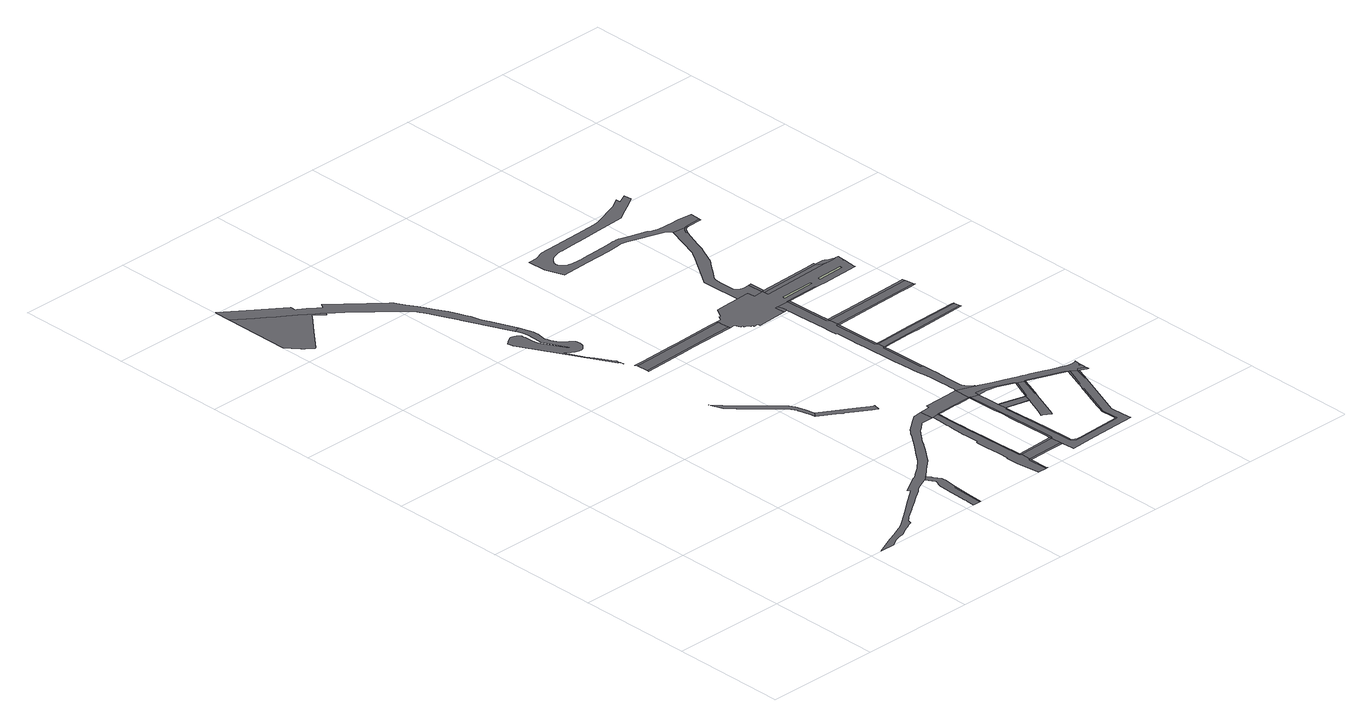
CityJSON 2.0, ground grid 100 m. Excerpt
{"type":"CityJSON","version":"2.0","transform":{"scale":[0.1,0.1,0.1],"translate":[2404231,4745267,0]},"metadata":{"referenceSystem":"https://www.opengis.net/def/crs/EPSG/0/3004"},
"CityObjects":{
"road1":{"type":"Road","attributes":{"QUARTIERE":2,"SZO_NEW":9,"class":"Section"},"geometry":[{"type":"MultiSurface","lod":"2","boundaries":[[[0,1,2,3,4,5,6,7,8,9,10,11,12,13,14,15,16,17,18,19,20,21,22,23,24,25,26,27,28,29,30,31,32,33,34,35,36,37,38,39,40,41,42,43,44,45,46,47,48,49,50,51,52,53,54,55,56,57,58,59,60,61,62,63,64,65,66,67,68,69,70,71,72,73,74,75,76,77,78,79,80,81,82]]],"semantics":{"surfaces":[{"type":"TrafficArea","Shape_Leng":434.96,"Shape_Area":1339.46,"function":"1","usage":"2"}],"values":[0]}}]},
"road2":{"type":"Road","attributes":{"QUARTIERE":2,"SZO_NEW":9,"class":"Section"},"geometry":[{"type":"MultiSurface","lod":"2","boundaries":[[[83,84,85,86,87,88,89,90,91,92,93,94,95,96,97,98,67,66,99,100,101,102,103,104,105,106,107,108,109,110,111]],[[86,112,113,91,90,89,88,87]]],"semantics":{"surfaces":[{"type":"TrafficArea","Shape_Leng":123.27,"Shape_Area":401.49,"function":"1","usage":"2"},{"type":"TrafficArea","Shape_Leng":123.27,"Shape_Area":401.49,"function":"2","usage":"1"}],"values":[0,1]}}]},
"road3":{"type":"Road","attributes":{"QUARTIERE":20,"SZO_NEW":9,"class":"Section"},"geometry":[{"type":"MultiSurface","lod":"2","boundaries":[[[114,115,116,117,118,119,120,121,122,123,124,125,126,127,128,129,130,131,132,133,134,135,136,137,138,139,140,141,142,143,144,145,146,147,148,149,150,151,152,153,154,155,156,157,158,159,160,161,162,163,164,165,166,167,168]],[[151,150,149,148,147,146,145,144,143,142,141,169,170,171,172,173,174,175,176,177,178,179,180,181,182,183,184]]],"semantics":{"surfaces":[{"type":"TrafficArea","Shape_Leng":485.19,"Shape_Area":2292.31,"function":"1","usage":"2"},{"type":"TrafficArea","Shape_Leng":217.11,"Shape_Area":2077.99,"function":"7","usage":"2"}],"values":[0,1]}}]},
"road4":{"type":"Road","attributes":{"QUARTIERE":20,"SZO_NEW":9,"class":"Section"},"geometry":[{"type":"MultiSurface","lod":"2","boundaries":[[[185,186,187,188,189,190,191,192,193,194,195,196,197,198,199,200,201,202,203,204,205,206,207,208,209,210,211,212,213,214,215,216,217,218,219,220,221,114,168,167,222,223,224,225,226,227,228,229,230,231,232,233,234,235,236,237,238,239,240,241,242,243,244,245,246,247,248,249,250,251,252,253,254,255,256,186]]],"semantics":{"surfaces":[{"type":"TrafficArea","Shape_Leng":339.01,"Shape_Area":987.54,"function":"1","usage":"2"}],"values":[0]}}]},
"road5":{"type":"Road","attributes":{"QUARTIERE":20,"SZO_NEW":9,"class":"Track"},"geometry":[{"type":"MultiSurface","lod":"2","boundaries":[[[257,258,259,260,261,262,263,264,265,266,267,268,269,270,271,272,273,274,275,276,277,278,279,280,281,282,283]],[[284,257,283,285,286,287,288,289,290,291,292,293,294]]],"semantics":{"surfaces":[{"type":"TrafficArea","Shape_Leng":172.31,"Shape_Area":357.29,"function":"2","usage":"1"},{"type":"TrafficArea","Shape_Leng":106.92,"Shape_Area":255.32,"function":"2","usage":"1"}],"values":[0,1]}}]},
"road6":{"type":"Road","attributes":{"QUARTIERE":2,"SZO_NEW":9,"class":"Section"},"geometry":[{"type":"MultiSurface","lod":"2","boundaries":[[[295,296,297,298,299,300,301,302,303,304,305,306,307,308,309,310,311,312,313,314,315,316,317,318,319,320,321,322,323,324,325,326]],[[310,327,328,329,330,315,314,313,312,311]],[[316,331,332,333,334,335,336,337,338,339,340,341,342,343,324,323,322,321,320,319,318,317]]],"semantics":{"surfaces":[{"type":"TrafficArea","Shape_Leng":245.88,"Shape_Area":1041.04,"function":"1","usage":"2"},{"type":"TrafficArea","Shape_Leng":245.88,"Shape_Area":1041.04,"function":"2","usage":"1"}],"values":[0,1,1]}}]},
"road7":{"type":"Road","attributes":{"QUARTIERE":2,"SZO_NEW":9,"class":"Section"},"geometry":[{"type":"MultiSurface","lod":"2","boundaries":[[[344,345,346,347,348,316,315,349,350,351,352,345]],[[346,353,354,331,316,348,347]],[[315,330,355,356,357,358,359,360,361,362,363,364,365,344,345,352,351,350,349]]],"semantics":{"surfaces":[{"type":"TrafficArea","Shape_Leng":91.46,"Shape_Area":412.59,"function":"1","usage":"2"},{"type":"TrafficArea","Shape_Leng":91.46,"Shape_Area":412.59,"function":"2","usage":"1"}],"values":[0,1,1]}}]},
"road8":{"type":"Road","attributes":{"QUARTIERE":20,"SZO_NEW":9,"class":"Section"},"geometry":[{"type":"MultiSurface","lod":"2","boundaries":[[[366,367,368,369,370,371,372]],[[371,373,374,375,376,377,378,366,372]],[[368,379,380,381,382,383,384,385,370,369]]],"semantics":{"surfaces":[{"type":"TrafficArea","Shape_Leng":204.9,"Shape_Area":1176.12,"function":"1","usage":"2"},{"type":"TrafficArea","Shape_Leng":204.9,"Shape_Area":1176.12,"function":"2","usage":"1"}],"values":[0,1,1]}}]},
"road9":{"type":"Road","attributes":{"QUARTIERE":2,"SZO_NEW":9,"class":"Section"},"geometry":[{"type":"MultiSurface","lod":"2","boundaries":[[[386,387,1,0,388,325,324,389,390,391,392,393,394,395,396,397]],[[324,343,398,399,400,401,402,403,394,393,392,391,390,389]]],"semantics":{"surfaces":[{"type":"TrafficArea","Shape_Leng":110.94,"Shape_Area":580.15,"function":"1","usage":"2"},{"type":"TrafficArea","Shape_Leng":110.94,"Shape_Area":580.15,"function":"2","usage":"1"}],"values":[0,1]}}]},
"road10":{"type":"Road","attributes":{"QUARTIERE":2,"SZO_NEW":9,"class":"Section"},"geometry":[{"type":"MultiSurface","lod":"2","boundaries":[[[404,405,406,407,408,409,408,410,411]],[[409,408,407,406,405,412,413,414,415,416,417]],[[410,418,419,420,421,404,411]]],"semantics":{"surfaces":[{"type":"TrafficArea","Shape_Leng":62.4,"Shape_Area":171.98,"function":"1","usage":"2"},{"type":"TrafficArea","Shape_Leng":62.4,"Shape_Area":171.98,"function":"2","usage":"1"}],"values":[0,1,1]}}]},
"road11":{"type":"Road","attributes":{"QUARTIERE":2,"SZO_NEW":9,"class":"Section"},"geometry":[{"type":"MultiSurface","lod":"2","boundaries":[[[405,404,421,422,423,424,425,426,427,428,429,430,431,432,433,434,435,436,437,438,439,440,441]],[[437,442,443,444,445,412,405,441,440,439,438]],[[431,446,447,448,449,436,435,434,433,432]]],"semantics":{"surfaces":[{"type":"TrafficArea","Shape_Leng":120.35,"Shape_Area":431.62,"function":"1","usage":"2"},{"type":"TrafficArea","Shape_Leng":120.35,"Shape_Area":431.62,"function":"2","usage":"1"}],"values":[0,1,1]}}]},
"road12":{"type":"Road","attributes":{"QUARTIERE":2,"SZO_NEW":9,"class":"Section"},"geometry":[{"type":"MultiSurface","lod":"2","boundaries":[[[450,451,452,453,454,455,456,457,458,459,460,461,462,463,464,465,466,467,468,469,470,471,472,473,474,475,476,477,478,479,480,481,482,483,484,410,408,409,485,486,487,488,489,490,491,492,493,494,346,345,344]],[[488,403,495,496,497,498,499,500,501,502,503,504,353,346,494,493,492,491,490,489]],[[461,505,506,507,466,465,464,463,462]],[[458,508,509,510,460,459]],[[467,511,512,513,514,515,516,517,518,519,520,521,522,523,524,525,526,527,528,529,530,531,532,533,534,535,536,537,538,539,540,541,542,418,410,484,483,482,481,480,479,478,477,476,475,474,473,472,471,470,469,468]]],"semantics":{"surfaces":[{"type":"TrafficArea","Shape_Leng":489.09,"Shape_Area":1947.96,"function":"1","usage":"2"},{"type":"TrafficArea","Shape_Leng":489.09,"Shape_Area":1947.96,"function":"2","usage":"1"}],"values":[0,1,1,1,1]}}]},
"road13":{"type":"Road","attributes":{"QUARTIERE":2,"SZO_NEW":9,"class":"Section"},"geometry":[{"type":"MultiSurface","lod":"2","boundaries":[[[543,395,544,545,546,547,546,545,544,548,549,550,551,552,553,554,555,556,557,558,559,560,561,562,563,564,565,566,567,568,569,570,571,572,573,574,575,576,577,578,579,580,581,582,583,584,585,586,587,586,588,589,590,591,592,593,594,595,596,597,598,599,600,601,602,603,604,605,606,607,608,609,610,611,612,613,614,615,616,617,618,619]],[[572,620,621,622,623,581,580,579,578,577,576,575,574,573]],[[582,624,625,626,627,628,585,584,583]],[[563,629,630,631,571,570,569,568,567,566,565,564]],[[632,591,590,589,588,586,587,633,634,635]]],"semantics":{"surfaces":[{"type":"TrafficArea","Shape_Leng":411.5,"Shape_Area":1875.5,"function":"1","usage":"2"},{"type":"TrafficArea","Shape_Leng":411.5,"Shape_Area":1875.5,"function":"2","usage":"1"}],"values":[0,1,1,1,1]}}]},
"road14":{"type":"Road","attributes":{"QUARTIERE":2,"SZO_NEW":9,"class":"Section"},"geometry":[{"type":"MultiSurface","lod":"2","boundaries":[[[636,637,638,639,640,641,642,643,644,645,646,647,648,649,650,651,652,653,654,655,656,657,547,546,545,544,395,394,658,488,487,659,660,661,662,663,664,665,666,667,437,436,668,669,670,671,672,673,674,675,461,460,676,677,678,679,680,681,682,683,684,685,686,687,688,689,690,691,692,693,694,695,696,697,698,699]],[[394,403,488,658]],[[436,449,700,701,702,703,505,461,675,674,673,672,671,670,669,668]],[[487,704,705,442,437,667,666,665,664,663,662,661,660,659]],[[460,510,706,707,708,709,710,711,682,681,680,679,678,677,676]],[[683,690,689,688,687,686,685,684]]],"semantics":{"surfaces":[{"type":"TrafficArea","Shape_Leng":231.8,"Shape_Area":942.19,"function":"1","usage":"2"},{"type":"TrafficArea","Shape_Leng":231.8,"Shape_Area":942.19,"function":"2","usage":"1"},{"type":"AuxiliaryTrafficArea","Shape_Leng":231.8,"Shape_Area":942.19,"function":"1020"}],"values":[0,1,1,1,1,2]}}]},
"road15":{"type":"Road","attributes":{"QUARTIERE":2,"SZO_NEW":9,"class":"Section"},"geometry":[{"type":"MultiSurface","lod":"2","boundaries":[[[712,713,714,715,716,717,718,719,720,379,368,367,366,378,721,722,723,724,725,726,727,728,729,730,731,732,733,632,635,634,633,587,586,585,734,735,736,737,738,739,740,741,742,743,744,745,746,747,748,749,750,751,752,753,754,755,756,757,756,758],[759,760,761,762,763,764,765,766],[767,768,769,770,771,772]],[[747,748,773,774,775,776,777,778,779,780,781,782,783,784,785,754,753,786,787,788,789,751,748]],[[585,628,737,736,735,734]],[[748,751,750,749]],[[753,752,751,789,788,787,786]],[[767,772,771,770,769,768]],[[759,766,765,764,763,762,761,760]],[[742,744,743]]],"semantics":{"surfaces":[{"type":"TrafficArea","Shape_Leng":334.39,"Shape_Area":3204.26,"function":"1","usage":"2"},{"type":"TrafficArea","Shape_Leng":161.5,"Shape_Area":400.08,"function":"2","usage":"1"},{"type":"TrafficArea","Shape_Leng":334.39,"Shape_Area":3204.26,"function":"2","usage":"1"},{"type":"TrafficArea","Shape_Leng":161.5,"Shape_Area":400.08,"function":"7","usage":"2"},{"type":"AuxiliaryTrafficArea","Shape_Leng":334.39,"Shape_Area":3204.26,"function":"1020"}],"values":[0,1,2,2,3,4,4,4]}}]},
"road16":{"type":"Road","attributes":{"QUARTIERE":2,"SZO_NEW":9,"class":"Section"},"geometry":[{"type":"MultiSurface","lod":"2","boundaries":[[[790,791,792,791,793,572,571,794,795]],[[792,796,797,798,799,800,801,620,572,793,791]],[[794,571,631,802,803,804,805,806,790,795]]],"semantics":{"surfaces":[{"type":"TrafficArea","Shape_Leng":189.69,"Shape_Area":676.36,"function":"1","usage":"2"},{"type":"TrafficArea","Shape_Leng":189.69,"Shape_Area":676.36,"function":"2","usage":"1"}],"values":[0,1,1]}}]},
"road17":{"type":"Road","attributes":{"QUARTIERE":11,"SZO_NEW":9,"class":"Section"},"geometry":[{"type":"MultiSurface","lod":"2","boundaries":[[[807,808,809,810,811,812,813,814,815,816,817,818,819,820,821,822,823,824,825,826,827,828,829,830,831,832,833,834,835,836,837,838,839,840,841,842,843,844,845,846,847,848,849,850,851,852,853,854,855,856,857,858,859,860,861,862,863,864,865,866,867,868,869,870,871,872,873,874,875,876,877,878,879,880,881,882,883]],[[881,884,885,807,883,882]]],"semantics":{"surfaces":[{"type":"TrafficArea","Shape_Leng":558.58,"Shape_Area":2396.85,"function":"1","usage":"2"},{"type":"TrafficArea","Shape_Leng":558.58,"Shape_Area":2396.85,"function":"2","usage":"1"}],"values":[0,1]}}]},
"road18":{"type":"Road","attributes":{"QUARTIERE":9,"SZO_NEW":9,"class":"Section"},"geometry":[{"type":"MultiSurface","lod":"2","boundaries":[[[756,757,756,755,754,755,886,887,888,889,890,891,892,893,894,895,896,897,898,899,900,901,902,903,904,905,906,907,908,909,881,880,910,911,912,913,914,915,916,917,918,919,920,715,714,713,712,758]],[[754,785,921,886,755]],[[905,922,923,924,884,881,909,908,907,906]]],"semantics":{"surfaces":[{"type":"TrafficArea","Shape_Leng":291.14,"Shape_Area":1209.34,"function":"1","usage":"2"},{"type":"TrafficArea","Shape_Leng":291.14,"Shape_Area":1209.34,"function":"2","usage":"1"}],"values":[0,1,1]}}]},
"road19":{"type":"Road","attributes":{"QUARTIERE":2,"SZO_NEW":9,"class":"Section"},"geometry":[{"type":"MultiSurface","lod":"2","boundaries":[[[582,581,925,926,927,928,929,928,930,931]],[[930,932,933,934,624,582,931]],[[925,581,623,935,936,937,938,939,940,941,942,929,928,927,926]]],"semantics":{"surfaces":[{"type":"TrafficArea","Shape_Leng":188.01,"Shape_Area":945.14,"function":"1","usage":"2"},{"type":"TrafficArea","Shape_Leng":188.01,"Shape_Area":945.14,"function":"2","usage":"1"}],"values":[0,1,1]}}]}
},
"vertices":[
[2757,1142,0],[2756,1253,0],[2743,1251,0],[2717,1249,0],[2676,1244,0],[2622,1203,0],[2514,1121,0],[2495,1099,0],[2484,1086,0],[2452,1038,0],[2430,1008,0],[2404,972,0],[2342,893,0],[2313,856,0],[2239,759,0],[2156,683,0],[2120,657,0],[2084,630,0],[2050,604,0],[2039,595,0],[2035,599,0],[1876,506,0],[1891,481,0],[1771,390,0],[1631,284,0],[1513,194,0],[1465,164,0],[1444,153,0],[1434,147,0],[1398,129,0],[1352,111,0],[1276,82,0],[1107,2,0],[1238,2,0],[1295,38,0],[1323,47,0],[1350,55,0],[1394,62,0],[1395,62,0],[1455,97,0],[1478,108,0],[1484,110,0],[1501,120,0],[1519,130,0],[1522,132,0],[1526,133,0],[1558,146,0],[1561,156,0],[1562,157,0],[1570,181,0],[1585,195,0],[1597,206,0],[1601,210,0],[1607,214,0],[1638,236,0],[1639,236,0],[1700,279,0],[1726,298,0],[1758,321,0],[1785,339,0],[1848,384,0],[1875,403,0],[1921,435,0],[1950,464,0],[2007,491,0],[2070,520,0],[2080,523,0],[2117,554,0],[2124,559,0],[2185,614,0],[2189,618,0],[2288,706,0],[2348,780,0],[2371,812,0],[2444,913,0],[2451,925,0],[2458,935,0],[2559,1058,0],[2571,1068,0],[2634,1122,0],[2640,1128,0],[2652,1136,0],[2757,1133,0],
[2080,19,0],[2079,2,0],[2093,2,0],[2143,2,0],[2144,18,0],[2158,277,0],[2160,284,0],[2165,289,0],[2171,292,0],[2183,412,0],[2184,429,0],[2182,445,0],[2173,461,0],[2163,478,0],[2146,505,0],[2141,515,0],[2120,444,0],[2120,436,0],[2117,425,0],[2107,410,0],[2103,399,0],[2100,392,0],[2097,371,0],[2095,312,0],[2094,292,0],[2093,241,0],[2085,102,0],[2084,86,0],[2081,59,0],[2156,2,0],[2165,149,0],
[1475,4259,0],[1386,4475,0],[1368,4516,0],[1355,4552,0],[1345,4590,0],[1335,4631,0],[1320,4671,0],[1294,4733,0],[1266,4800,0],[1217,4892,0],[1176,4968,0],[1151,5016,0],[1107,5097,0],[1074,5159,0],[1065,5176,0],[1043,5198,0],[662,5541,0],[645,5510,0],[637,5495,0],[601,5528,0],[541,5577,0],[477,5614,0],[462,5622,0],[467,5672,0],[248,5834,0],[15,6014,0],[9,5999,0],[9,5865,0],[162,5747,0],[229,5695,0],[290,5647,0],[318,5627,0],[462,5528,0],[483,5513,0],[531,5474,0],[561,5449,0],[587,5428,0],[593,5423,0],[702,5333,0],[1037,5031,0],[1063,5006,0],[1086,4977,0],[1108,4941,0],[1111,4936,0],[1142,4873,0],[1149,4858,0],[1149,4857,0],[1165,4822,0],[1182,4783,0],[1239,4651,0],[1244,4638,0],[1306,4489,0],[1313,4472,0],[1422,4240,0],[1465,4256,0],[9,5285,0],[47,5236,0],[66,5212,0],[93,5182,0],[116,5162,0],[136,5144,0],[153,5130,0],[161,5124,0],[175,5113,0],[182,5117,0],[226,5167,0],[339,5297,0],[486,5464,0],[496,5476,0],[576,5411,0],[582,5406,0],
[1667,3326,0],[1661,3361,0],[1659,3376,0],[1654,3392,0],[1647,3404,0],[1567,3542,0],[1530,3606,0],[1448,3773,0],[1476,3745,0],[1504,3722,0],[1529,3707,0],[1558,3693,0],[1582,3691,0],[1600,3699,0],[1618,3715,0],[1624,3722,0],[1635,3733,0],[1641,3744,0],[1644,3758,0],[1645,3778,0],[1642,3800,0],[1637,3813,0],[1634,3819,0],[1619,3836,0],[1605,3847,0],[1583,3862,0],[1562,3879,0],[1548,3899,0],[1515,3959,0],[1506,3983,0],[1500,4003,0],[1500,4016,0],[1505,4042,0],[1510,4075,0],[1511,4092,0],[1512,4117,0],[1509,4138,0],[1427,4215,0],[1435,4200,0],[1443,4169,0],[1449,4135,0],[1447,4061,0],[1446,4015,0],[1448,3987,0],[1456,3965,0],[1517,3843,0],[1532,3820,0],[1543,3800,0],[1548,3785,0],[1547,3779,0],[1538,3782,0],[1426,3978,0],[1420,3996,0],[1418,4014,0],[1413,4049,0],[1410,4119,0],[1408,4140,0],[1404,4155,0],[1395,4170,0],[1380,4182,0],[1363,4190,0],[1348,4195,0],[1333,4197,0],[1319,4194,0],[1315,4193,0],[1291,4176,0],[1247,4145,0],[1258,4104,0],[1259,4097,0],[1259,4096,0],[1283,4051,0],[1646,3365,0],
[2177,1808,0],[2163,1897,0],[2140,1970,0],[2115,2015,0],[1964,2165,0],[1766,2372,0],[1698,2447,0],[1736,2332,0],[1738,2330,0],[1769,2301,0],[1791,2278,0],[1805,2256,0],[1806,2254,0],[2074,1990,0],[2077,1986,0],[2079,1987,0],[2096,1969,0],[2093,1967,0],[2093,1966,0],[2113,1921,0],[2113,1918,0],[2114,1917,0],[2115,1916,0],[2115,1913,0],[2115,1912,0],[2141,1799,0],[2148,1765,0],[2291,1738,0],[2311,1663,0],[2332,1650,0],[2338,1646,0],[2433,1588,0],[2519,1535,0],[2563,1507,0],[2578,1565,0],[2569,1569,0],[2550,1579,0],[2457,1636,0],
[2761,979,0],[2761,962,0],[2759,925,0],[2756,788,0],[2756,784,0],[2757,644,0],[2743,644,0],[2740,612,0],[2744,531,0],[2749,417,0],[2751,316,0],[2741,314,0],[2741,207,0],[2766,10,0],[2768,2,0],[2846,3,0],[2843,23,0],[2842,43,0],[2842,175,0],[2844,186,0],[2857,192,0],[2860,278,0],[2851,280,0],[2844,285,0],[2842,294,0],[2841,305,0],[2831,648,0],[2823,870,0],[2824,968,0],[2823,1139,0],[2767,1134,0],[2764,1062,0],[2863,2,0],[2857,23,0],[2855,167,0],[2857,173,0],[2856,295,0],[2855,317,0],[2853,367,0],[2850,424,0],[2846,531,0],[2843,616,0],[2842,648,0],[2841,657,0],[2834,843,0],[2833,869,0],[2833,967,0],[2833,1011,0],[2833,1140,0],
[3193,182,0],[3192,193,0],[3186,291,0],[3175,291,0],[2879,279,0],[2864,192,0],[2978,194,0],[3170,200,0],[3181,199,0],[3185,309,0],[3032,302,0],[2862,174,0],[2863,174,0],[2864,174,0],[2902,175,0],[2940,176,0],[2973,177,0],[2986,177,0],[3025,178,0],[3031,178,0],[3035,178,0],[3139,180,0],
[2607,3167,0],[2601,3235,0],[2599,3260,0],[1853,3232,0],[1718,3229,0],[1724,3136,0],[2400,3158,0],[1721,3130,0],[1722,3114,0],[2135,3129,0],[2213,3132,0],[2462,3141,0],[2608,3146,0],[2598,3278,0],[2523,3276,0],[2173,3264,0],[2098,3261,0],[1801,3251,0],[1709,3252,0],[1710,3245,0],
[2852,1288,0],[2852,1263,0],[2764,1139,0],[2824,1145,0],[2830,1148,0],[2836,1149,0],[2989,1153,0],[3157,1159,0],[3167,1159,0],[3165,1301,0],[3149,1298,0],[2976,1292,0],[2852,1140,0],[2858,1140,0],[2987,1144,0],[3007,1144,0],[3035,1145,0],[3164,1148,0],
[3464,816,0],[3484,869,0],[3412,884,0],[3341,902,0],[3252,925,0],[3252,932,0],[3255,850,0],[3263,857,0],[3487,876,0],[3473,879,0],[3414,892,0],[3342,911,0],[3274,930,0],[3273,930,0],[3255,840,0],[3265,848,0],[3280,845,0],[3461,808,0],
[3396,650,0],[3370,587,0],[3376,583,0],[3378,583,0],[3442,544,0],[3447,556,0],[3482,641,0],[3540,782,0],[3543,790,0],[3564,839,0],[3559,844,0],[3558,850,0],[3560,857,0],[3581,909,0],[3629,1036,0],[3575,1058,0],[3574,1050,0],[3499,875,0],[3495,869,0],[3489,868,0],[3564,1062,0],[3515,945,0],[3511,934,0],[3507,924,0],[3568,849,0],[3579,877,0],[3590,907,0],[3638,1032,0],
[3198,76,0],[3198,69,0],[3200,70,0],[3438,78,0],[3824,91,0],[3820,185,0],[3816,293,0],[3827,327,0],[3992,738,0],[3985,746,0],[4025,864,0],[3978,901,0],[3977,893,0],[3906,718,0],[3903,713,0],[3898,711,0],[3891,710,0],[3871,662,0],[3877,656,0],[3875,645,0],[3744,307,0],[3749,197,0],[3751,164,0],[3749,159,0],[3737,157,0],[3347,142,0],[3325,143,0],[3305,146,0],[3283,156,0],[3278,161,0],[3270,177,0],[3269,190,0],[3268,212,0],[3251,669,0],[3245,841,0],[3249,1003,0],[3249,1026,0],[3245,1133,0],[3177,1146,0],[3188,848,0],[3193,700,0],[3202,363,0],[3202,314,0],[3200,303,0],[3195,296,0],[3169,1013,0],[3171,938,0],[3173,885,0],[3174,848,0],[3176,801,0],[3178,725,0],[3178,724,0],[3179,704,0],[3182,531,0],[3185,361,0],[3965,906,0],[3904,749,0],[3893,720,0],[4003,770,0],[4005,775,0],[4035,858,0],[3866,653,0],[3861,640,0],[3861,639,0],[3860,638,0],[3860,636,0],[3835,571,0],[3821,536,0],[3807,499,0],[3800,483,0],[3769,400,0],[3757,369,0],[3753,358,0],[3733,307,0],[3739,198,0],[3740,166,0],[3378,153,0],[3365,153,0],[3348,152,0],[3347,152,0],[3333,153,0],[3325,154,0],[3305,157,0],[3286,165,0],[3279,179,0],[3278,195,0],[3274,311,0],[3274,327,0],[3270,453,0],[3267,538,0],[3265,580,0],[3263,649,0],[3262,670,0],
[3169,1307,0],[3321,1242,0],[3327,1240,0],[3336,1237,0],[3342,1235,0],[3319,1249,0],[3318,1249,0],[3313,1253,0],[3310,1255,0],[3292,1268,0],[3275,1285,0],[3263,1305,0],[3255,1327,0],[3253,1352,0],[3251,1491,0],[3251,1507,0],[3250,1540,0],[3250,1577,0],[3249,1654,0],[3248,1667,0],[3245,1726,0],[3236,1727,0],[3230,1729,0],[3226,1732,0],[3224,1739,0],[3220,2116,0],[3220,2127,0],[3226,2135,0],[3236,2136,0],[3234,2195,0],[3227,2195,0],[3221,2197,0],[3216,2201,0],[3214,2209,0],[3198,2588,0],[3199,2608,0],[3203,2616,0],[3214,2618,0],[3220,2618,0],[3214,2697,0],[3201,2699,0],[3195,2709,0],[3181,3113,0],[3076,3111,0],[3072,3115,0],[3086,3096,0],[3090,3079,0],[3096,3042,0],[3091,3032,0],[3096,2981,0],[3100,2899,0],[3110,2648,0],[3111,2599,0],[3111,2579,0],[3113,2521,0],[3119,2521,0],[3123,2395,0],[3124,2355,0],[3125,2326,0],[3129,2225,0],[3130,2192,0],[3132,2139,0],[3134,2099,0],[3135,2085,0],[3137,2021,0],[3141,1918,0],[3142,1885,0],[3144,1849,0],[3148,1739,0],[3150,1684,0],[3165,1615,0],[3167,1545,0],[3170,1462,0],[3171,1405,0],[3172,1359,0],[3172,1322,0],[3170,1308,0],[3231,2209,0],[3227,2360,0],[3223,2506,0],[3221,2601,0],[3213,2718,0],[3207,2937,0],[3206,2989,0],[3202,3103,0],[3202,3112,0],[3244,1741,0],[3239,2087,0],[3237,2123,0],[3060,3027,0],[3056,3115,0],[3058,3082,0],[3059,3049,0],
[4058,968,0],[4054,968,0],[4048,969,0],[4036,971,0],[4035,972,0],[4007,982,0],[3971,996,0],[3945,1005,0],[3941,1007,0],[3926,1012,0],[3911,1018,0],[3877,1030,0],[3853,1039,0],[3746,1079,0],[3690,1100,0],[3682,1103,0],[3639,1119,0],[3545,1154,0],[3450,1191,0],[3374,1221,0],[3361,1226,0],[3353,1229,0],[3176,1154,0],[3244,1160,0],[3247,1169,0],[3256,1173,0],[3304,1170,0],[3323,1166,0],[3417,1133,0],[3567,1075,0],[3572,1070,0],[3575,1065,0],[3634,1041,0],[3642,1043,0],[3650,1043,0],[3655,1042,0],[3960,923,0],[3969,918,0],[3974,914,0],[3978,907,0],[4030,877,0],[4034,882,0],[4040,885,0],[4046,886,0],[4093,869,0],[4100,865,0],[4105,858,0],[4107,904,0],[4098,908,0],[4091,910,0],[4085,914,0],[4087,920,0],[4093,924,0],[4102,925,0],[4108,926,0],[4110,979,0],[4102,974,0],[4085,969,0],[4080,968,0],[4079,968,0],[4066,968,0],[4063,968,0],[4060,968,0],[4059,968,0],[3651,1027,0],[3828,959,0],[3842,953,0],[3859,947,0],[3335,1137,0],[3422,1118,0],[4049,853,0],[4049,852,0],[4051,852,0],[4094,834,0],[4107,829,0],[4106,850,0],
[3061,3403,0],[3056,3411,0],[3044,3412,0],[2947,3409,0],[2806,3403,0],[2725,3399,0],[2676,3317,0],[2661,3316,0],[2641,3279,0],[2651,3148,0],[2677,3098,0],[2694,3098,0],[2694,3081,0],[2706,3080,0],[2713,3078,0],[2723,3073,0],[2731,3062,0],[2736,3049,0],[2752,3049,0],[2753,3033,0],[2791,3035,0],[2790,3010,0],[3180,3122,0],[3490,3133,0],[3495,3131,0],[3498,3121,0],[3541,3119,0],[3578,3120,0],[3909,3132,0],[3910,3147,0],[3919,3256,0],[3905,3262,0],[3920,3271,0],[3925,3326,0],[3902,3330,0],[3895,3327,0],[3888,3324,0],[3855,3317,0],[3824,3316,0],[3790,3321,0],[3157,3298,0],[3156,3349,0],[3156,3355,0],[3150,3354,0],[3062,3345,0],[3062,3340,0],[3062,3355,0],[3500,3197,0],[3505,3193,0],[3505,3184,0],[3500,3180,0],[3212,3169,0],[3206,3174,0],[3206,3182,0],[3210,3187,0],[3830,3211,0],[3831,3194,0],[3599,3182,0],[3591,3186,0],[3591,3195,0],[3595,3201,0],[3872,3332,0],[3858,3336,0],[3846,3342,0],[3832,3347,0],[3823,3354,0],[3814,3358,0],[3805,3364,0],[3798,3366,0],[3727,3365,0],[3722,3371,0],[3720,3381,0],[3631,3377,0],[3172,3358,0],[3164,3337,0],[3710,3361,0],[3735,3343,0],[3763,3329,0],
[4069,2172,0],[4061,2223,0],[4060,2230,0],[3636,2209,0],[3298,2140,0],[3641,2153,0],[4047,2234,0],[3833,2228,0],[3593,2220,0],[3522,2218,0],[3365,2213,0],[3316,2212,0],[3259,2125,0],[3502,2135,0],[3543,2136,0],[3590,2138,0],[4071,2158,0],
[3566,4449,0],[3572,4545,0],[3450,4552,0],[3409,4553,0],[3404,4554,0],[3316,4558,0],[3251,4560,0],[3221,4566,0],[3176,4581,0],[3172,4584,0],[3157,4592,0],[3084,4614,0],[3011,4637,0],[2947,4658,0],[2927,4664,0],[2903,4667,0],[2890,4667,0],[2873,4667,0],[2797,4662,0],[2748,4659,0],[2545,4647,0],[2511,4645,0],[2504,4645,0],[2473,4647,0],[2440,4649,0],[2405,4654,0],[2399,4656,0],[2378,4664,0],[2362,4673,0],[2357,4676,0],[2340,4698,0],[2330,4713,0],[2329,4731,0],[2332,4754,0],[2358,4788,0],[2365,4793,0],[2373,4801,0],[2395,4814,0],[2421,4825,0],[2450,4833,0],[2477,4837,0],[2505,4839,0],[2610,4844,0],[2755,4851,0],[2860,4856,0],[3008,4864,0],[3159,4872,0],[3253,4928,0],[3331,4975,0],[3407,5020,0],[3402,5085,0],[3321,5050,0],[3320,5091,0],[3234,5035,0],[2997,4955,0],[2939,4944,0],[2759,4936,0],[2371,4920,0],[2289,4894,0],[2210,4891,0],[2215,4729,0],[2252,4619,0],[2268,4572,0],[2388,4577,0],[2519,4582,0],[2747,4587,0],[2803,4589,0],[2841,4593,0],[2887,4601,0],[2930,4596,0],[2959,4589,0],[3240,4494,0],[3256,4486,0],[3288,4447,0],[3404,4437,0],[3418,4443,0],[3448,4449,0],[3443,4433,0],[3565,4434,0],
[3144,3492,0],[3096,3492,0],[3067,3499,0],[3052,3503,0],[3039,3511,0],[3029,3528,0],[3022,3549,0],[3021,3666,0],[3021,3695,0],[3022,3713,0],[3027,3732,0],[3034,3748,0],[3051,3773,0],[3095,3829,0],[3140,3887,0],[3192,3951,0],[3249,4074,0],[3274,4129,0],[3299,4202,0],[3362,4368,0],[3356,4374,0],[3356,4383,0],[3370,4414,0],[3391,4431,0],[3184,4139,0],[3176,4122,0],[3133,4054,0],[3006,3859,0],[2974,3810,0],[2937,3759,0],[2940,3665,0],[2941,3644,0],[2942,3611,0],[2944,3490,0],[2945,3459,0],[3169,3496,0],[3378,4396,0],[3392,4412,0],[3408,4423,0],
[3291,2620,0],[4024,2644,0],[4038,2644,0],[4049,2638,0],[4050,2632,0],[4033,2718,0],[3532,2706,0],[4028,2745,0],[4018,2745,0],[3512,2727,0],[3677,2620,0],[3777,2620,0],[3899,2625,0],[3922,2626,0],[3941,2626,0],[3965,2627,0],[3985,2628,0],[4034,2630,0]
]}
